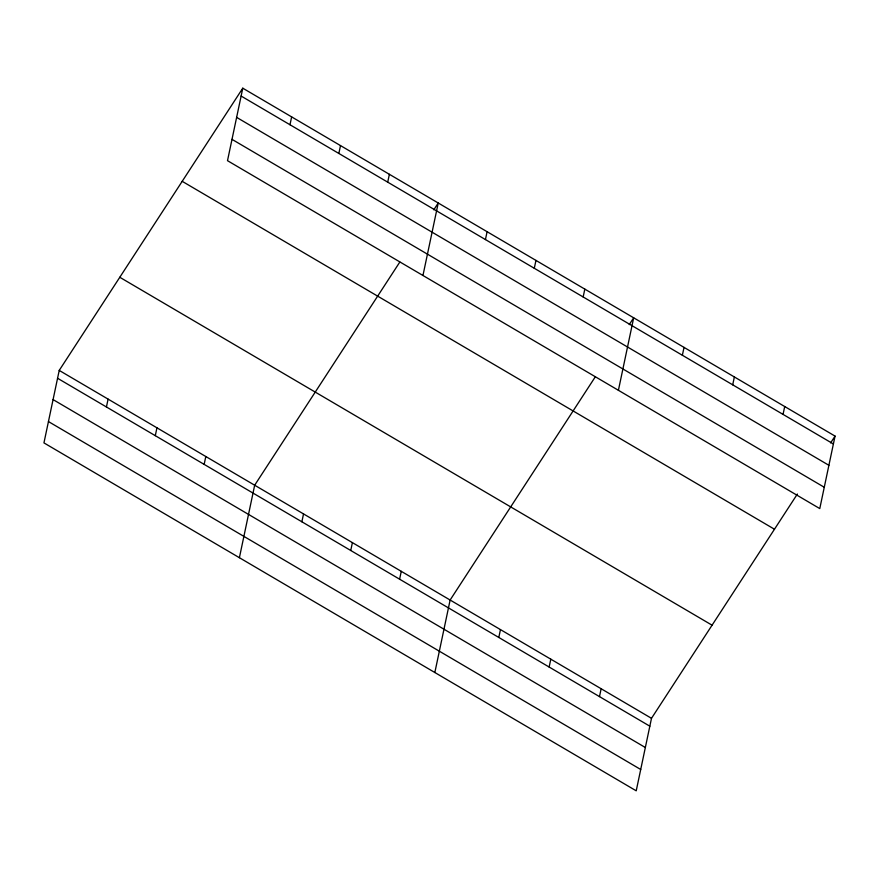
<?xml version="1.0" encoding="UTF-8"?>
<svg xmlns="http://www.w3.org/2000/svg" width="879" height="879" viewBox="0 0 879 879"><rect width="100%" height="100%" fill="white"/><g stroke="black" fill="none" stroke-linecap="round" stroke-linejoin="round"><path stroke-width="1.32" d="M242.78 88.186L227.507 160.681L819.777 508.589L835.05 436.105L242.78 88.186L59.223 370.411L43.95 442.895L636.22 790.814L651.493 718.319L797.374 494.031M106.436 406.977L108.084 399.11M155.297 435.676L156.945 427.809M204.159 464.376L205.807 456.52M289.993 124.752L291.641 116.896M239.396 557.704L254.668 485.219L399.813 262.063M338.854 153.462L340.503 145.595M301.882 521.785L303.53 513.918M387.716 182.162L389.375 174.295M350.743 550.485L352.402 542.629M422.953 275.49L438.236 203.005L433.797 209.817M399.604 579.195L401.263 571.328M485.439 239.571L487.098 231.704M434.841 672.523L450.125 600.027L595.27 376.871M534.3 268.271L535.959 260.404M498.811 637.462L500.459 629.606M583.162 296.97L584.821 289.114M549.144 667.04L550.803 659.173M618.409 390.298L633.682 317.813L629.243 324.626M599.489 696.607L601.148 688.751M682.368 355.248L684.027 347.392M732.712 384.826L734.361 376.959M783.046 414.394L784.705 406.537M830.622 442.917L835.05 436.105M241.132 96.053L833.391 443.972M236.638 117.379L828.897 465.299M232.001 139.354L824.271 487.263M182.206 181.327L774.476 529.235M119.797 277.281L712.067 625.189M59.223 370.411L651.493 718.319M57.564 378.267L649.834 726.186M53.07 399.593L645.34 747.513M48.444 421.568L640.714 769.488"/></g></svg>
